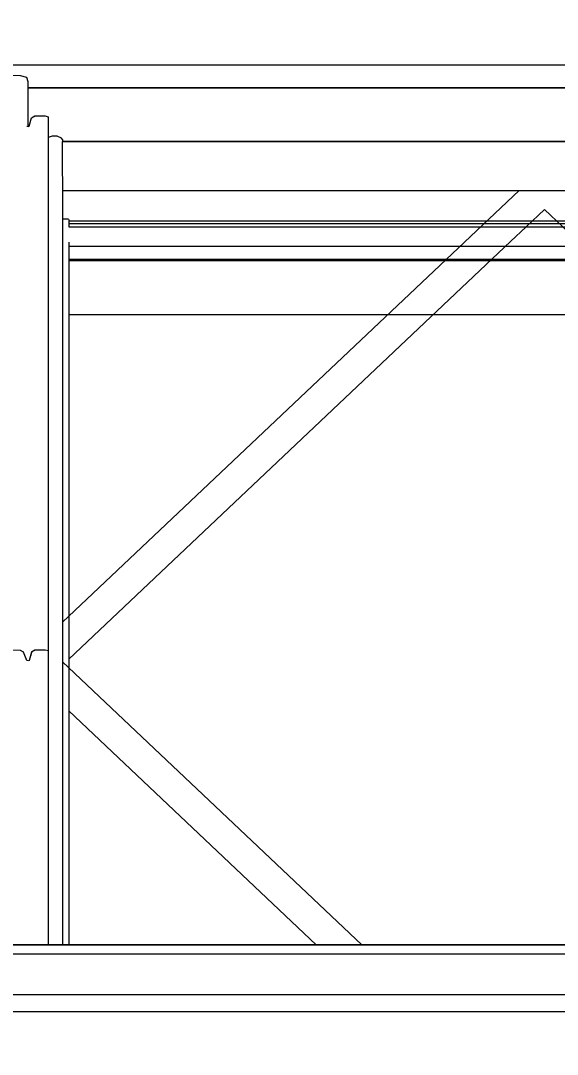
# Model space of a CAD drawing. Header units: metres. Extents: x -3 to 171, y -23 to 41.
# Drawn here: x 16.314 to 16.65, y -3.63 to -2.984 of the extents above; entities that cross this region are included whole.
import ezdxf

# ---------------------------------------------------------------- set-up
doc = ezdxf.new("R2010")
doc.units = ezdxf.units.M
doc.header["$MEASUREMENT"] = 0
doc.set_wipeout_variables(frame=1)
doc.linetypes.add('Achse', pattern=[0.004, 0.002, -0.001, 0, -0.001])
doc.linetypes.add('Wipeout_Contour', pattern=[1, 0, -1])
doc.layers.add('6._Dach PP STG1_1_000 Achsraster', color=7, linetype='Continuous')
doc.layers.add('6._Dach PP STG1_1_325 Dachfenster', color=7, linetype='Continuous')
doc.styles.add('ERSTELLTER_STIL_2', font='')
doc.styles.get('ERSTELLTER_STIL_2').set_extended_font_data('Eurostile')

msp = doc.modelspace()

# ---------------------------------------------------------------- linework, layer by layer
at = {"layer": '6._Dach PP STG1_1_000 Achsraster', "color": 5, "linetype": 'Achse', "lineweight": 0, "ltscale": 1000}
msp.add_line((-1.5, -3), (21, -3), dxfattribs=at)
at = {"layer": '6._Dach PP STG1_1_325 Dachfenster', "color": 7, "linetype": 'Continuous', "lineweight": 13, "ltscale": 1000}
msp.add_line((16.64185, -1.28276), (16.64185, -3.21337), dxfattribs=at)

# ---------------------------------------------------------------- texts
at = {"layer": '6._Dach PP STG1_1_325 Dachfenster', "color": 7, "linetype": 'Continuous', "lineweight": 13, "insert": (16.4536, -3.21414), "char_height": 0.075, "attachment_point": 7, "style": 'ERSTELLTER_STIL_2'}
msp.add_mtext('\\A1;{\\pql;\\pt0;\\fEurostile|b0|i0|c0|p0;\\W1.000000;PH 115\\fEurostile|b0|i0|c0|p0;\\W1.000000;\\A1{\\H.66x;\\S^  ;}\\fEurostile|b0|i0|c0|p0;\\W1.000000;\\fEurostile|b0|i0|c0|p0;\\W1.000000;}', dxfattribs=at)

# ---------------------------------------------------------------- wipeouts: each hides what was drawn before it
at = {"color": 254, "linetype": 'Wipeout_Contour', "lineweight": 0, "ltscale": 66.725008}
msp.add_wipeout([(16.33715, -3.05656), (16.33715, -3.56164), (16.33995, -3.56164), (16.33995, -3.05769)], dxfattribs=at).dxf.layer = '6._Dach PP STG1_1_325 Dachfenster'
at = {"color": 254, "linetype": 'Wipeout_Contour', "lineweight": 0, "ltscale": 66.769308}
msp.add_wipeout([(16.31815, -3.38402), (16.31815, -3.56164), (16.31895, -3.56164), (16.31895, -3.38423)], dxfattribs=at).dxf.layer = '6._Dach PP STG1_1_325 Dachfenster'
at = {"color": 254, "linetype": 'Wipeout_Contour', "lineweight": 0, "ltscale": 68.122925}
msp.add_wipeout([(17.01905, -3.57098), (16.26465, -3.57098), (16.26465, -3.57329), (17.01905, -3.57329)], dxfattribs=at).dxf.layer = '6._Dach PP STG1_1_325 Dachfenster'
at = {"color": 254, "linetype": 'Wipeout_Contour', "lineweight": 0, "ltscale": 68.130279}
msp.add_wipeout([(16.26465, -3.5791), (16.26465, -3.58259), (17.01905, -3.58259), (17.01905, -3.5791)], dxfattribs=at).dxf.layer = '6._Dach PP STG1_1_325 Dachfenster'
at = {"color": 254, "linetype": 'Wipeout_Contour', "lineweight": 0, "ltscale": 68.14009}
msp.add_wipeout([(16.26465, -3.59202), (16.26465, -3.59296), (17.01905, -3.59296), (17.01905, -3.59202)], dxfattribs=at).dxf.layer = '6._Dach PP STG1_1_325 Dachfenster'
at = {"color": 254, "linetype": 'Wipeout_Contour', "lineweight": 0, "ltscale": 68.144423}
msp.add_wipeout([(17.01905, -3.59644), (16.26465, -3.59644), (16.26465, -3.59875), (17.01905, -3.59875)], dxfattribs=at).dxf.layer = '6._Dach PP STG1_1_325 Dachfenster'
at = {"color": 254, "linetype": 'Wipeout_Contour', "lineweight": 0, "ltscale": 68.156933}
msp.add_wipeout([(17.04385, -3.60322), (16.23985, -3.60322), (16.23985, -3.61935), (17.04385, -3.61935)], dxfattribs=at).dxf.layer = '6._Dach PP STG1_1_325 Dachfenster'

# ---------------------------------------------------------------- next in the draw order: wipeouts: each hides what was drawn before it
at = {"color": 254, "linetype": 'Wipeout_Contour', "lineweight": 0, "ltscale": 135.281455}
msp.add_wipeout([(16.25259, -2.95926), (16.25298, -2.98422), (16.26465, -2.98422), (16.26465, -3.01187), (17.01905, -3.01187), (17.01905, -2.98422), (17.03073, -2.98422), (17.03111, -2.95926)], dxfattribs=at).dxf.layer = '6._Dach PP STG1_1_325 Dachfenster'
at = {"color": 254, "linetype": 'Wipeout_Contour', "lineweight": 0, "ltscale": 99.034159}
msp.add_wipeout([(16.33995, -3.05769), (16.33995, -3.56164), (16.34045, -3.56164), (16.34045, -3.0818), (16.34035, -3.05967), (16.34045, -3.05854)], dxfattribs=at).dxf.layer = '6._Dach PP STG1_1_325 Dachfenster'
at = {"color": 254, "linetype": 'Wipeout_Contour', "lineweight": 0, "ltscale": 66.772479}
msp.add_wipeout([(16.31895, -3.38423), (16.31895, -3.56164), (16.31975, -3.56164), (16.31975, -3.38395)], dxfattribs=at).dxf.layer = '6._Dach PP STG1_1_325 Dachfenster'
at = {"color": 254, "linetype": 'Wipeout_Contour', "lineweight": 0, "ltscale": 68.127514}
msp.add_wipeout([(16.26465, -3.57605), (16.26465, -3.5791), (17.01905, -3.5791), (17.01905, -3.57605)], dxfattribs=at).dxf.layer = '6._Dach PP STG1_1_325 Dachfenster'
at = {"color": 254, "linetype": 'Wipeout_Contour', "lineweight": 0, "ltscale": 68.142613}
msp.add_wipeout([(16.26465, -3.59644), (17.01905, -3.59644), (17.01905, -3.59448), (16.26465, -3.59448)], dxfattribs=at).dxf.layer = '6._Dach PP STG1_1_325 Dachfenster'
at = {"color": 254, "linetype": 'Wipeout_Contour', "lineweight": 0, "ltscale": 68.148463}
msp.add_wipeout([(16.26465, -3.60322), (17.01905, -3.60322), (17.01905, -3.6015), (16.26465, -3.6015)], dxfattribs=at).dxf.layer = '6._Dach PP STG1_1_325 Dachfenster'
at = {"color": 254, "linetype": 'Wipeout_Contour', "lineweight": 0, "ltscale": 68.172921}
msp.add_wipeout([(16.23985, -3.61935), (16.23985, -3.64056), (17.04385, -3.64056), (17.04385, -3.61935)], dxfattribs=at).dxf.layer = '6._Dach PP STG1_1_325 Dachfenster'

# ---------------------------------------------------------------- next in the draw order: wipeouts: each hides what was drawn before it
at = {"color": 254, "linetype": 'Wipeout_Contour', "lineweight": 0, "ltscale": 66.75498}
msp.add_wipeout([(16.31435, -3.3778), (16.31435, -3.56164), (16.31615, -3.56164), (16.31615, -3.37886)], dxfattribs=at).dxf.layer = '6._Dach PP STG1_1_325 Dachfenster'
at = {"color": 254, "linetype": 'Wipeout_Contour', "lineweight": 0, "ltscale": 68.141138}
msp.add_wipeout([(16.26465, -3.59296), (16.26465, -3.59448), (17.01905, -3.59448), (17.01905, -3.59296)], dxfattribs=at).dxf.layer = '6._Dach PP STG1_1_325 Dachfenster'
at = {"color": 254, "linetype": 'Wipeout_Contour', "lineweight": 0, "ltscale": 68.146577}
msp.add_wipeout([(16.26465, -3.59875), (16.26465, -3.6015), (17.01905, -3.6015), (17.01905, -3.59875)], dxfattribs=at).dxf.layer = '6._Dach PP STG1_1_325 Dachfenster'

# ---------------------------------------------------------------- next in the draw order: linework, layer by layer
at = {"layer": '6._Dach PP STG1_1_325 Dachfenster', "color": 7, "linetype": 'Continuous', "lineweight": 13, "ltscale": 1000, "flags": 128}
msp.add_lwpolyline([(16.23985, -3.60322), (17.04385, -3.60322)], dxfattribs=at)

# ---------------------------------------------------------------- next in the draw order: wipeouts: each hides what was drawn before it
at = {"color": 254, "linetype": 'Wipeout_Contour', "lineweight": 0, "ltscale": 66.767815}
msp.add_wipeout([(16.31615, -3.37886), (16.31615, -3.56164), (16.31815, -3.56164), (16.31815, -3.38402)], dxfattribs=at).dxf.layer = '6._Dach PP STG1_1_325 Dachfenster'
at = {"color": 254, "linetype": 'Wipeout_Contour', "lineweight": 0, "ltscale": 68.13654}
msp.add_wipeout([(16.26465, -3.58631), (16.26465, -3.5902), (17.01905, -3.5902), (17.01905, -3.58631)], dxfattribs=at).dxf.layer = '6._Dach PP STG1_1_325 Dachfenster'

# ---------------------------------------------------------------- next in the draw order: wipeouts: each hides what was drawn before it
at = {"color": 254, "linetype": 'Wipeout_Contour', "lineweight": 0, "ltscale": 66.716423}
msp.add_wipeout([(16.29675, -3.37723), (16.29675, -3.56164), (16.31435, -3.56164), (16.31435, -3.3778)], dxfattribs=at).dxf.layer = '6._Dach PP STG1_1_325 Dachfenster'
at = {"color": 254, "linetype": 'Wipeout_Contour', "lineweight": 0, "ltscale": 66.780171}
msp.add_wipeout([(16.31975, -3.38395), (16.31975, -3.56164), (16.32105, -3.56164), (16.32105, -3.37879)], dxfattribs=at).dxf.layer = '6._Dach PP STG1_1_325 Dachfenster'
at = {"color": 254, "linetype": 'Wipeout_Contour', "lineweight": 0, "ltscale": 68.133327}
msp.add_wipeout([(17.01905, -3.58259), (16.26465, -3.58259), (16.26465, -3.58631), (17.01905, -3.58631)], dxfattribs=at).dxf.layer = '6._Dach PP STG1_1_325 Dachfenster'
at = {"color": 254, "linetype": 'Wipeout_Contour', "lineweight": 0, "ltscale": 68.138846}
msp.add_wipeout([(16.26465, -3.59078), (16.26465, -3.59128), (17.01905, -3.59128), (17.01905, -3.59078)], dxfattribs=at).dxf.layer = '6._Dach PP STG1_1_325 Dachfenster'

# ---------------------------------------------------------------- next in the draw order: wipeouts: each hides what was drawn before it
at = {"color": 254, "linetype": 'Wipeout_Contour', "lineweight": 0, "ltscale": 66.781835}
msp.add_wipeout([(16.32105, -3.37879), (16.32105, -3.56164), (16.32315, -3.56164), (16.32315, -3.37752)], dxfattribs=at).dxf.layer = '6._Dach PP STG1_1_325 Dachfenster'
at = {"color": 254, "linetype": 'Wipeout_Contour', "lineweight": 0, "ltscale": 50.882705}
msp.add_wipeout([(17.01905, -3.59169), (16.26465, -3.59169), (17.01905, -3.59202)], dxfattribs=at).dxf.layer = '6._Dach PP STG1_1_325 Dachfenster'

# ---------------------------------------------------------------- next in the draw order: wipeouts: each hides what was drawn before it
at = {"color": 254, "linetype": 'Wipeout_Contour', "lineweight": 0, "ltscale": 66.559566}
msp.add_wipeout([(16.31815, -3.0503), (16.31615, -3.04514), (16.31615, -3.37886), (16.31815, -3.38402)], dxfattribs=at).dxf.layer = '6._Dach PP STG1_1_325 Dachfenster'
at = {"color": 254, "linetype": 'Wipeout_Contour', "lineweight": 0, "ltscale": 66.797448}
msp.add_wipeout([(16.32315, -3.37752), (16.32315, -3.56164), (16.32975, -3.56164), (16.32975, -3.37752)], dxfattribs=at).dxf.layer = '6._Dach PP STG1_1_325 Dachfenster'
at = {"color": 254, "linetype": 'Wipeout_Contour', "lineweight": 0, "ltscale": 50.882061}
msp.add_wipeout([(17.01905, -3.59071), (16.26465, -3.59071), (17.01905, -3.59078)], dxfattribs=at).dxf.layer = '6._Dach PP STG1_1_325 Dachfenster'

# ---------------------------------------------------------------- next in the draw order: linework, layer by layer
at = {"layer": '6._Dach PP STG1_1_325 Dachfenster', "color": 7, "linetype": 'Continuous', "lineweight": 13, "ltscale": 1000, "flags": 128}
msp.add_lwpolyline([(17.01905, -3.59296), (16.26465, -3.59296)], dxfattribs=at)

# ---------------------------------------------------------------- next in the draw order: wipeouts: each hides what was drawn before it
at = {"color": 254, "linetype": 'Wipeout_Contour', "lineweight": 0, "ltscale": 66.550253}
msp.add_wipeout([(16.31615, -3.04514), (16.31435, -3.04408), (16.31435, -3.3778), (16.31615, -3.37886)], dxfattribs=at).dxf.layer = '6._Dach PP STG1_1_325 Dachfenster'
at = {"color": 254, "linetype": 'Wipeout_Contour', "lineweight": 0, "ltscale": 66.814605}
msp.add_wipeout([(16.32975, -3.37752), (16.32975, -3.56164), (16.33165, -3.56164), (16.33165, -3.37801)], dxfattribs=at).dxf.layer = '6._Dach PP STG1_1_325 Dachfenster'

# ---------------------------------------------------------------- next in the draw order: linework, layer by layer
at = {"layer": '6._Dach PP STG1_1_325 Dachfenster', "color": 7, "linetype": 'Continuous', "lineweight": 13, "ltscale": 1000, "flags": 128}
msp.add_lwpolyline([(16.31435, -3.3778), (16.29675, -3.37723), (16.28055, -3.37723), (16.26465, -3.37775)], dxfattribs=at)

# ---------------------------------------------------------------- next in the draw order: wipeouts: each hides what was drawn before it
at = {"color": 254, "linetype": 'Wipeout_Contour', "lineweight": 0, "ltscale": 66.444415}
msp.add_wipeout([(16.31815, -3.38402), (16.31895, -3.38423), (16.31895, -3.05055), (16.31825, -3.05036)], dxfattribs=at).dxf.layer = '6._Dach PP STG1_1_325 Dachfenster'
at = {"color": 254, "linetype": 'Wipeout_Contour', "lineweight": 0, "ltscale": 66.702391}
msp.add_wipeout([(16.33165, -3.05731), (16.33165, -3.56164), (16.33405, -3.56164), (16.33405, -3.05649)], dxfattribs=at).dxf.layer = '6._Dach PP STG1_1_325 Dachfenster'

# ---------------------------------------------------------------- next in the draw order: wipeouts: each hides what was drawn before it
at = {"color": 254, "linetype": 'Wipeout_Contour', "lineweight": 0, "ltscale": 66.570883}
msp.add_wipeout([(16.31895, -3.05055), (16.31895, -3.38423), (16.31975, -3.38395), (16.31975, -3.05027)], dxfattribs=at).dxf.layer = '6._Dach PP STG1_1_325 Dachfenster'
at = {"color": 254, "linetype": 'Wipeout_Contour', "lineweight": 0, "ltscale": 66.712871}
msp.add_wipeout([(16.33405, -3.05649), (16.33405, -3.56164), (16.33715, -3.56164), (16.33715, -3.05656)], dxfattribs=at).dxf.layer = '6._Dach PP STG1_1_325 Dachfenster'

# ---------------------------------------------------------------- next in the draw order: linework, layer by layer
at = {"layer": '6._Dach PP STG1_1_325 Dachfenster', "color": 7, "linetype": 'Continuous', "lineweight": 13, "ltscale": 1000, "flags": 128}
msp.add_lwpolyline([(16.31615, -3.37886), (16.31435, -3.3778)], dxfattribs=at)

# ---------------------------------------------------------------- next in the draw order: wipeouts: each hides what was drawn before it
at = {"color": 254, "linetype": 'Wipeout_Contour', "lineweight": 0, "ltscale": 66.571956}
msp.add_wipeout([(16.31975, -3.05027), (16.31975, -3.38395), (16.32105, -3.37879), (16.32105, -3.04511)], dxfattribs=at).dxf.layer = '6._Dach PP STG1_1_325 Dachfenster'
at = {"color": 254, "linetype": 'Wipeout_Contour', "lineweight": 0, "ltscale": 66.610249}
msp.add_wipeout([(16.32975, -3.04383), (16.32975, -3.37752), (16.33165, -3.37801), (16.33165, -3.04433)], dxfattribs=at).dxf.layer = '6._Dach PP STG1_1_325 Dachfenster'
at = {"color": 254, "linetype": 'Wipeout_Contour', "lineweight": 0, "ltscale": 67.732283}
msp.add_wipeout([(16.34035, -3.07982), (16.94335, -3.07982), (16.94335, -3.0748), (16.34035, -3.0748)], dxfattribs=at).dxf.layer = '6._Dach PP STG1_1_325 Dachfenster'
at = {"color": 254, "linetype": 'Wipeout_Contour', "lineweight": 0, "ltscale": 68.116663}
msp.add_wipeout([(16.26465, -3.56177), (16.26465, -3.56751), (17.01905, -3.56751), (17.01905, -3.56177)], dxfattribs=at).dxf.layer = '6._Dach PP STG1_1_325 Dachfenster'

# ---------------------------------------------------------------- next in the draw order: linework, layer by layer
at = {"layer": '6._Dach PP STG1_1_325 Dachfenster', "color": 7, "linetype": 'Continuous', "lineweight": 13, "ltscale": 1000, "flags": 128}
for points in [[(16.31895, -3.38423), (16.31815, -3.38402)], [(16.31975, -3.38395), (16.31895, -3.38423)]]:
    msp.add_lwpolyline(points, dxfattribs=at)

# ---------------------------------------------------------------- next in the draw order: wipeouts: each hides what was drawn before it
at = {"color": 254, "linetype": 'Wipeout_Contour', "lineweight": 0, "ltscale": 66.576916}
msp.add_wipeout([(16.32105, -3.04511), (16.32105, -3.37879), (16.32315, -3.37752), (16.32315, -3.04383)], dxfattribs=at).dxf.layer = '6._Dach PP STG1_1_325 Dachfenster'
at = {"color": 254, "linetype": 'Wipeout_Contour', "lineweight": 0, "ltscale": 101.592164}
msp.add_wipeout([(16.94335, -3.08067), (16.34035, -3.08067), (16.34035, -3.08153), (16.34045, -3.08258), (16.94325, -3.08258), (16.94325, -3.0818)], dxfattribs=at).dxf.layer = '6._Dach PP STG1_1_325 Dachfenster'
at = {"color": 254, "linetype": 'Wipeout_Contour', "lineweight": 0, "ltscale": 68.121126}
msp.add_wipeout([(16.26465, -3.56903), (16.26465, -3.57098), (17.01905, -3.57098), (17.01905, -3.56903)], dxfattribs=at).dxf.layer = '6._Dach PP STG1_1_325 Dachfenster'

# ---------------------------------------------------------------- next in the draw order: linework, layer by layer
at = {"layer": '6._Dach PP STG1_1_325 Dachfenster', "color": 7, "linetype": 'Continuous', "lineweight": 13, "ltscale": 1000, "flags": 128}
msp.add_lwpolyline([(16.31815, -3.38402), (16.31615, -3.37886)], dxfattribs=at)

# ---------------------------------------------------------------- next in the draw order: wipeouts: each hides what was drawn before it
at = {"color": 254, "linetype": 'Wipeout_Contour', "lineweight": 0, "ltscale": 49.611953}
msp.add_wipeout([(16.31815, -3.05023), (16.31895, -3.05055), (16.31915, -3.02258)], dxfattribs=at).dxf.layer = '6._Dach PP STG1_1_325 Dachfenster'
at = {"color": 254, "linetype": 'Wipeout_Contour', "lineweight": 0, "ltscale": 66.59384}
msp.add_wipeout([(16.32315, -3.04383), (16.32315, -3.37752), (16.32975, -3.37752), (16.32975, -3.04383)], dxfattribs=at).dxf.layer = '6._Dach PP STG1_1_325 Dachfenster'
at = {"color": 254, "linetype": 'Wipeout_Contour', "lineweight": 0, "ltscale": 67.736469}
msp.add_wipeout([(16.34045, -3.08258), (16.34045, -3.08364), (16.94325, -3.08364), (16.94325, -3.08258)], dxfattribs=at).dxf.layer = '6._Dach PP STG1_1_325 Dachfenster'
at = {"color": 254, "linetype": 'Wipeout_Contour', "lineweight": 0, "ltscale": 68.119661}
msp.add_wipeout([(17.01905, -3.56751), (16.26465, -3.56751), (16.26465, -3.56903), (17.01905, -3.56903)], dxfattribs=at).dxf.layer = '6._Dach PP STG1_1_325 Dachfenster'
at = {"color": 254, "linetype": 'Wipeout_Contour', "lineweight": 0, "ltscale": 68.125064}
msp.add_wipeout([(16.26465, -3.57329), (16.26465, -3.57605), (17.01905, -3.57605), (17.01905, -3.57329)], dxfattribs=at).dxf.layer = '6._Dach PP STG1_1_325 Dachfenster'

# ---------------------------------------------------------------- next in the draw order: linework, layer by layer
at = {"layer": '6._Dach PP STG1_1_325 Dachfenster', "color": 7, "linetype": 'Continuous', "lineweight": 13, "ltscale": 1000, "flags": 128}
for points in [[(16.32105, -3.37879), (16.31975, -3.38395)], [(16.32315, -3.37752), (16.32105, -3.37879)], [(16.33165, -3.37801), (16.32975, -3.37752), (16.32315, -3.37752)], [(17.01905, -3.56751), (16.26465, -3.56751)]]:
    msp.add_lwpolyline(points, dxfattribs=at)

# ---------------------------------------------------------------- next in the draw order: wipeouts: each hides what was drawn before it
at = {"color": 254, "linetype": 'Wipeout_Contour', "lineweight": 0, "ltscale": 49.914212}
msp.add_wipeout([(16.31815, -3.01983), (16.31435, -3.04408), (16.31615, -3.04514)], dxfattribs=at).dxf.layer = '6._Dach PP STG1_1_325 Dachfenster'
at = {"color": 254, "linetype": 'Wipeout_Contour', "lineweight": 0, "ltscale": 237.221964}
msp.add_wipeout([(16.95205, -3.05274), (16.33165, -3.05274), (16.33165, -3.05731), (16.33405, -3.05649), (16.33715, -3.05656), (16.33995, -3.05769), (16.34045, -3.05854), (16.34045, -3.05967), (16.94325, -3.05967), (16.94325, -3.05854), (16.94375, -3.05769), (16.94655, -3.05656), (16.94965, -3.05649), (16.95205, -3.05731)], dxfattribs=at).dxf.layer = '6._Dach PP STG1_1_325 Dachfenster'
at = {"color": 254, "linetype": 'Wipeout_Contour', "lineweight": 0, "ltscale": 67.734379}
msp.add_wipeout([(16.34035, -3.07982), (16.34035, -3.08067), (16.94335, -3.08067), (16.94335, -3.07982)], dxfattribs=at).dxf.layer = '6._Dach PP STG1_1_325 Dachfenster'

# ---------------------------------------------------------------- next in the draw order: linework, layer by layer
at = {"layer": '6._Dach PP STG1_1_325 Dachfenster', "color": 7, "linetype": 'Continuous', "lineweight": 13, "ltscale": 1000, "flags": 128}
msp.add_lwpolyline([(16.33405, -3.05649), (16.33165, -3.05731)], dxfattribs=at)

# ---------------------------------------------------------------- next in the draw order: wipeouts: each hides what was drawn before it
at = {"color": 254, "linetype": 'Wipeout_Contour', "lineweight": 0, "ltscale": 66.068418}
msp.add_wipeout([(16.31615, -3.04514), (16.31815, -3.05023), (16.31915, -3.02258), (16.31815, -3.01983)], dxfattribs=at).dxf.layer = '6._Dach PP STG1_1_325 Dachfenster'
at = {"color": 254, "linetype": 'Wipeout_Contour', "lineweight": 0, "ltscale": 67.72352}
msp.add_wipeout([(16.34035, -3.05988), (16.34035, -3.07049), (16.94335, -3.07049), (16.94335, -3.05988)], dxfattribs=at).dxf.layer = '6._Dach PP STG1_1_325 Dachfenster'
at = {"color": 254, "linetype": 'Wipeout_Contour', "lineweight": 0, "ltscale": 67.737085}
msp.add_wipeout([(16.34045, -3.08428), (16.94325, -3.08428), (16.94325, -3.08364), (16.34045, -3.08364)], dxfattribs=at).dxf.layer = '6._Dach PP STG1_1_325 Dachfenster'

# ---------------------------------------------------------------- next in the draw order: wipeouts: each hides what was drawn before it
at = {"color": 254, "linetype": 'Wipeout_Contour', "lineweight": 0, "ltscale": 50.208863}
msp.add_wipeout([(16.31815, -3.01983), (16.31435, -3.01876), (16.31435, -3.04408)], dxfattribs=at).dxf.layer = '6._Dach PP STG1_1_325 Dachfenster'
at = {"color": 254, "linetype": 'Wipeout_Contour', "lineweight": 0, "ltscale": 51.078091}
msp.add_wipeout([(16.34035, -3.05988), (16.94335, -3.05988), (16.34035, -3.05967)], dxfattribs=at).dxf.layer = '6._Dach PP STG1_1_325 Dachfenster'
at = {"color": 254, "linetype": 'Wipeout_Contour', "lineweight": 0, "ltscale": 67.728875}
msp.add_wipeout([(16.34035, -3.07049), (16.34035, -3.0748), (16.94335, -3.0748), (16.94335, -3.07049)], dxfattribs=at).dxf.layer = '6._Dach PP STG1_1_325 Dachfenster'
at = {"color": 254, "linetype": 'Wipeout_Contour', "lineweight": 0, "ltscale": 67.739877}
msp.add_wipeout([(16.34045, -3.09043), (16.94325, -3.09043), (16.94325, -3.08499), (16.34045, -3.08499)], dxfattribs=at).dxf.layer = '6._Dach PP STG1_1_325 Dachfenster'

# ---------------------------------------------------------------- next in the draw order: linework, layer by layer
at = {"layer": '6._Dach PP STG1_1_325 Dachfenster', "color": 7, "linetype": 'Continuous', "lineweight": 13, "ltscale": 1000, "flags": 128}
for points in [[(16.33715, -3.05656), (16.33405, -3.05649)], [(16.33995, -3.05769), (16.33715, -3.05656)], [(16.34045, -3.05854), (16.33995, -3.05769)], [(16.34035, -3.05967), (16.94335, -3.05967)], [(16.34045, -3.05854), (16.34045, -3.05967)]]:
    msp.add_lwpolyline(points, dxfattribs=at)

# ---------------------------------------------------------------- next in the draw order: wipeouts: each hides what was drawn before it
at = {"color": 254, "linetype": 'Wipeout_Contour', "lineweight": 0, "ltscale": 67.700193}
msp.add_wipeout([(16.31915, -3.02622), (16.31915, -3.03818), (16.96455, -3.03818), (16.96455, -3.02622)], dxfattribs=at).dxf.layer = '6._Dach PP STG1_1_325 Dachfenster'
at = {"color": 254, "linetype": 'Wipeout_Contour', "lineweight": 0, "ltscale": 67.737578}
msp.add_wipeout([(16.34045, -3.08499), (16.94325, -3.08499), (16.94325, -3.08428), (16.34045, -3.08428)], dxfattribs=at).dxf.layer = '6._Dach PP STG1_1_325 Dachfenster'
at = {"color": 254, "linetype": 'Wipeout_Contour', "lineweight": 0, "ltscale": 50.636352}
msp.add_wipeout([(16.62598, -3.0905), (16.34045, -3.0905), (16.34045, -3.36016)], dxfattribs=at).dxf.layer = '6._Dach PP STG1_1_325 Dachfenster'

# ---------------------------------------------------------------- next in the draw order: linework, layer by layer
at = {"layer": '6._Dach PP STG1_1_325 Dachfenster', "color": 7, "linetype": 'Continuous', "lineweight": 13, "ltscale": 1000, "flags": 128}
msp.add_lwpolyline([(16.34035, -3.05988), (16.34035, -3.07049), (16.34035, -3.0748), (16.34035, -3.07982), (16.34035, -3.08067), (16.34035, -3.08153)], dxfattribs=at)

# ---------------------------------------------------------------- next in the draw order: wipeouts: each hides what was drawn before it
at = {"color": 254, "linetype": 'Wipeout_Contour', "lineweight": 0, "ltscale": 51.038527}
msp.add_wipeout([(16.31915, -3.02622), (16.96455, -3.02622), (16.31915, -3.02615)], dxfattribs=at).dxf.layer = '6._Dach PP STG1_1_325 Dachfenster'
at = {"color": 254, "linetype": 'Wipeout_Contour', "lineweight": 0, "ltscale": 270.871271}
msp.add_wipeout([(16.31915, -3.03818), (16.31915, -3.05048), (16.31975, -3.05027), (16.32105, -3.04511), (16.32315, -3.04383), (16.32975, -3.04383), (16.33165, -3.04433), (16.33165, -3.05274), (16.95205, -3.05274), (16.95205, -3.04433), (16.95395, -3.04383), (16.96055, -3.04383), (16.96265, -3.0451), (16.96395, -3.05027), (16.96455, -3.05048), (16.96455, -3.03818)], dxfattribs=at).dxf.layer = '6._Dach PP STG1_1_325 Dachfenster'
at = {"color": 254, "linetype": 'Wipeout_Contour', "lineweight": 0, "ltscale": 135.94122}
msp.add_wipeout([(16.34045, -3.36016), (16.34045, -3.3849), (16.52759, -3.56164), (16.75611, -3.56164), (16.94325, -3.3849), (16.94325, -3.36016), (16.65773, -3.0905), (16.62598, -3.0905)], dxfattribs=at).dxf.layer = '6._Dach PP STG1_1_325 Dachfenster'

# ---------------------------------------------------------------- next in the draw order: linework, layer by layer
at = {"layer": '6._Dach PP STG1_1_325 Dachfenster', "color": 7, "linetype": 'Continuous', "lineweight": 13, "ltscale": 1000, "flags": 128}
for points in [[(16.31975, -3.05027), (16.32105, -3.04511)], [(16.32105, -3.04511), (16.32315, -3.04383)], [(16.32315, -3.04383), (16.32975, -3.04383), (16.33165, -3.04433)], [(16.33165, -3.04433), (16.33165, -3.37801), (16.33165, -3.56164)], [(16.31825, -3.05036), (16.31895, -3.05055)], [(16.31895, -3.05055), (16.31975, -3.05027)], [(16.34045, -3.09043), (16.94325, -3.09043)], [(16.62598, -3.0905), (16.34045, -3.36016)], [(16.34045, -3.0905), (16.94325, -3.0905)], [(16.64185, -3.10238), (16.65331, -3.1132), (16.66304, -3.12239), (16.93929, -3.38328)], [(16.34045, -3.10825), (16.34435, -3.10825)], [(16.34455, -3.10846), (16.34455, -3.1132)], [(16.34455, -3.10931), (16.93915, -3.10931)], [(16.34455, -3.11101), (16.93915, -3.11101)], [(16.34442, -3.1132), (16.93929, -3.1132)], [(16.34455, -3.12522), (16.93915, -3.12522)], [(16.34455, -3.13335), (16.93915, -3.13335)], [(16.34455, -3.13413), (16.93915, -3.13413)], [(16.34455, -3.16786), (16.93915, -3.16786)]]:
    msp.add_lwpolyline(points, dxfattribs=at)

# ---------------------------------------------------------------- next in the draw order: wipeouts: each hides what was drawn before it
at = {"color": 254, "linetype": 'Wipeout_Contour', "lineweight": 0, "ltscale": 270.713847}
msp.add_wipeout([(17.01905, -3.01187), (16.26465, -3.01187), (16.26465, -3.01871), (16.28055, -3.0182), (16.29675, -3.0182), (16.31435, -3.01876), (16.31815, -3.01983), (16.31915, -3.02258), (16.31915, -3.02615), (16.96455, -3.02615), (16.96455, -3.02258), (16.96555, -3.01983), (16.96935, -3.01876), (16.98695, -3.0182), (17.00315, -3.0182), (17.01905, -3.01871)], dxfattribs=at).dxf.layer = '6._Dach PP STG1_1_325 Dachfenster'
at = {"color": 254, "linetype": 'Wipeout_Contour', "lineweight": 0, "ltscale": 50.936287}
msp.add_wipeout([(16.52759, -3.56164), (16.34045, -3.3849), (16.34045, -3.56164)], dxfattribs=at).dxf.layer = '6._Dach PP STG1_1_325 Dachfenster'

# ---------------------------------------------------------------- next in the draw order: linework, layer by layer
at = {"layer": '6._Dach PP STG1_1_325 Dachfenster', "color": 7, "linetype": 'Continuous', "lineweight": 13, "ltscale": 1000, "flags": 128}
for points in [[(16.26465, -3.01187), (17.01905, -3.01187)], [(16.31815, -3.01983), (16.31435, -3.01876), (16.29675, -3.0182), (16.28055, -3.0182), (16.26465, -3.01871)], [(16.31915, -3.02258), (16.31815, -3.01983)], [(16.31915, -3.05048), (16.31915, -3.02258)], [(16.31915, -3.02615), (16.96455, -3.02615)], [(16.34045, -3.0818), (16.34045, -3.56164)], [(16.64185, -3.10238), (16.6304, -3.1132), (16.62066, -3.12239), (16.34442, -3.38328)], [(16.34455, -3.12267), (16.34455, -3.56164)], [(16.52759, -3.56164), (16.34045, -3.3849)], [(16.49914, -3.56164), (16.34442, -3.41552)], [(17.01905, -3.56164), (16.26465, -3.56164)]]:
    msp.add_lwpolyline(points, dxfattribs=at)

doc.saveas('drawing.dxf')
